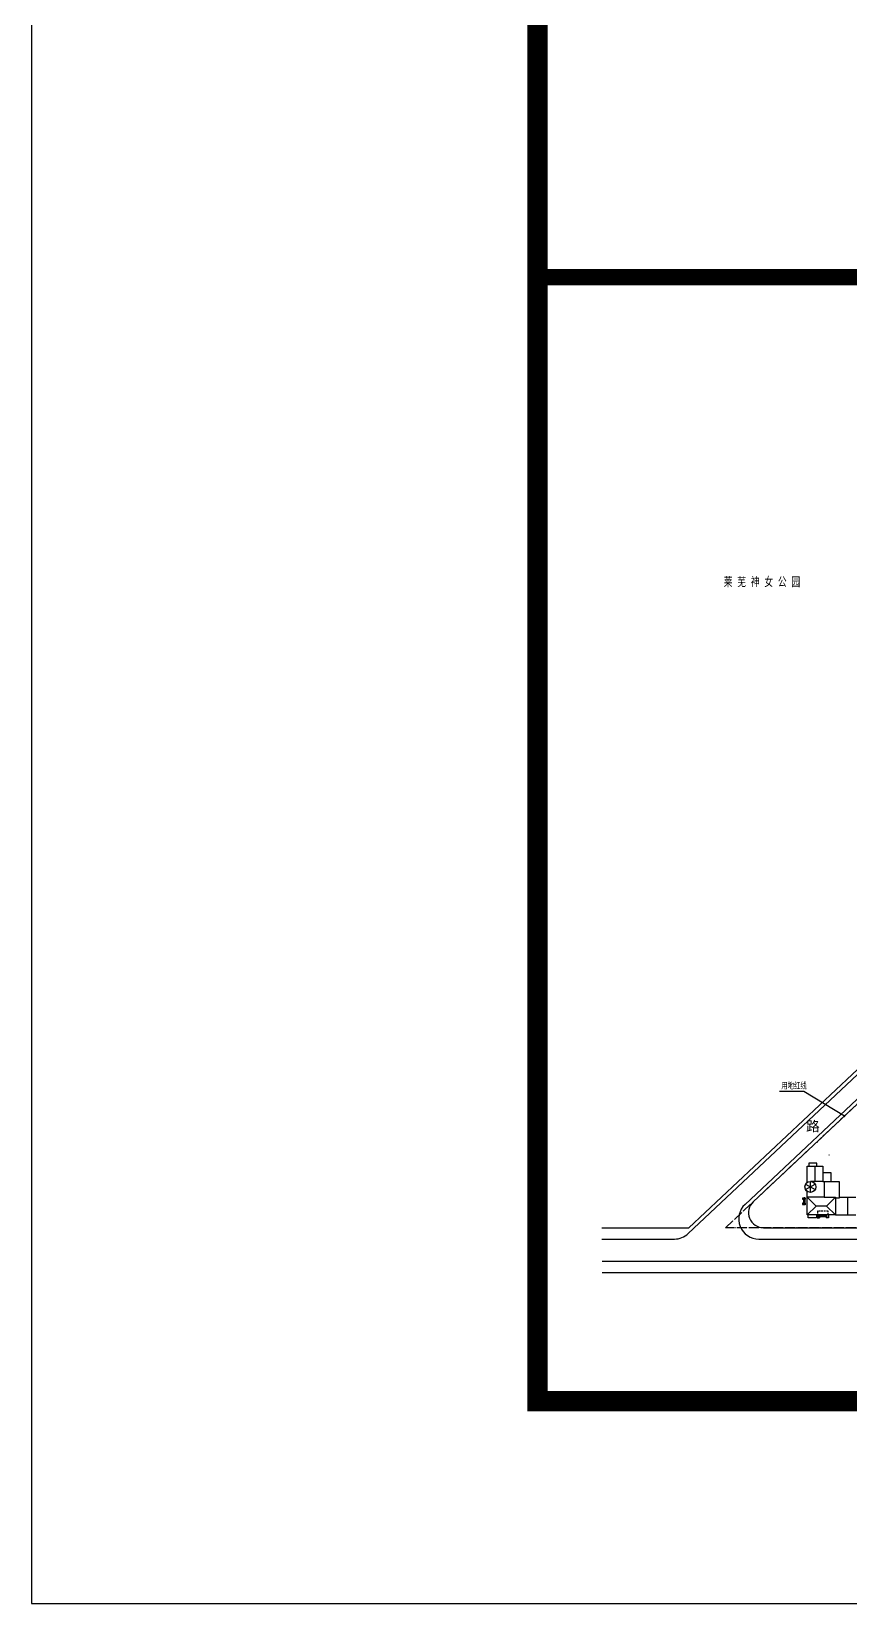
# Model space of a CAD drawing. Extents: x -34815 to 81416, y -425322 to 67478.
# Drawn here: x -2684 to 1363, y -56322 to -48553 of the extents above; entities that cross this region are included whole.
import ezdxf

# ---------------------------------------------------------------- set-up
doc = ezdxf.new("R2010")
doc.units = 0
doc.header["$LTSCALE"] = 1000
doc.header["$MEASUREMENT"] = 0
doc.linetypes.add('DASH', pattern=[0.35, 0.25, -0.1])
doc.linetypes.add('DOTE', pattern=[2.42, 2, -0.2, 0.02, -0.2])
doc.layers.add('PUB_TITLE', color=7, linetype='Continuous')
doc.layers.add('坯担层', color=7, linetype='Continuous')
doc.layers.add('WALL', color=2, linetype='Continuous', lineweight=25)
doc.styles.add('_TCH_DIM', font='SIMPLEX', dxfattribs={"bigfont": 'GBCBIG'})
doc.styles.get("Standard").update_dxf_attribs({"font": 'gbenor.shx', "bigfont": 'gbcbig.shx'})
doc.styles.add('宋体', font='', dxfattribs={"width": 0.666667})
doc.styles.get('宋体').set_extended_font_data('SimSun')

# ---------------------------------------------------------------- blocks, each defined once
blk = doc.blocks.new('A1100图框')
at = {"layer": 'PUB_TITLE'}
blk.add_lwpolyline([(-2684, 8078), (81416, 8078), (81416, 67478), (-2684, 67478)], close=True, dxfattribs=at)
at = {"layer": 'PUB_TITLE', "const_width": 100}
blk.add_lwpolyline([(-184, 9078), (80416, 9078), (80416, 66478), (-184, 66478)], close=True, dxfattribs=at)
blk = doc.blocks.new('jhjuuoiuo')
at = {"color": 1, "linetype": 'DOTE', "ltscale": 2}
for p, q in [((179160, 261687), (282367, 358774)), ((642529, 261687), (179160, 261687))]:
    blk.add_line(p, q, dxfattribs=at)
at = {"color": 9, "linetype": 'Continuous'}
for p, q in [((280205, 358737), (186885, 271013)), ((282367, 358774), (190174, 272057)), ((164271, 259360), (265568, 354650)), ((164555, 261687), (264540, 355743)), ((210303, 316067), (200571, 316067)), ((226494, 306219), (210303, 316067)), ((215569, 295939), (215794, 295700)), ((220417, 290763), (220312, 290500)), ((129797, 257187), (158789, 257187)), ((129802, 261687), (164555, 261687)), ((192367, 257187), (261360, 257187)), ((194285, 261687), (267360, 261687)), ((289123, 248187), (129880, 248187)), ((289623, 243687), (129880, 243687))]:
    blk.add_line(p, q, dxfattribs=at)
for centre, radius, start, end in [((226494, 306219), 150, 148.689543, 328.689543), ((226494, 306219), 150, 328.689543, 148.689543), ((192367, 265187), 8000, 133.252853, 270.000014), ((194285, 267687), 6000, 133.249999, 269.999999), ((158789, 265187), 8000, 270.000014, 313.249996)]:
    blk.add_arc(centre, radius, start, end, dxfattribs=at)
at = {"layer": 'WALL', "color": 5}
for p, q in [((210510, 271437), (209780, 271437)), ((210320, 271437), (210320, 273037)), ((210590, 271437), (210590, 273037)), ((210860, 271437), (210860, 273037)), ((211660, 273887), (215210, 270337)), ((211660, 266787), (215210, 270337)), ((222960, 273887), (219410, 270337)), ((222960, 266787), (219410, 270337)), ((216560, 266787), (216560, 265677)), ((219260, 266787), (219260, 265677))]:
    blk.add_line(p, q, dxfattribs=at)
for points in [[(218460, 280187), (218460, 273887), (222960, 273887), (222960, 266787), (211660, 266787), (211660, 276212, -0.5070926), (211660, 279761), (211660, 286187), (217860, 286187), (217860, 280187), (218460, 280187)], [(211660, 286187), (217860, 286187), (217860, 280187), (224460, 280187), (224460, 273537), (222960, 273537), (222960, 266787), (211660, 266787), (211660, 276212, -0.5070926), (211660, 279761), (211660, 286187)]]:
    blk.add_lwpolyline(points, format="xyb", dxfattribs=at)
blk.add_lwpolyline([(217860, 286187), (217860, 280187), (224460, 280187), (224460, 273537), (222960, 273537), (222960, 266787), (211660, 266787), (211660, 276212, -0.5070926), (211660, 279761), (211660, 286187)], format="xyb", close=True, dxfattribs=at)
at = {"layer": 'WALL', "color": 5, "flags": 128}
for points in [[(215460, 286187), (215460, 287387), (212260, 287387), (212260, 286187)], [(214760, 286187), (214760, 280187)], [(221260, 280187), (221260, 283587), (217860, 283587)], [(211055, 276887), (214866, 279087)], [(211055, 279087), (214866, 276887)], [(217860, 280187), (212960, 280187)], [(212960, 275787), (212960, 280187)], [(210910, 273537), (210910, 273587), (210510, 273587), (210510, 273037), (210910, 273037), (210910, 273337)], [(210910, 273537), (210910, 273037), (210510, 273037), (210510, 273537)], [(210910, 270937), (210910, 270887), (210510, 270887), (210510, 271437), (210910, 271437), (210910, 271137)], [(218460, 273887), (211660, 273887)], [(219410, 270337), (215210, 270337)], [(215319, 266787), (215319, 265587), (212119, 265587), (212119, 266787)]]:
    blk.add_lwpolyline(points, dxfattribs=at)
at = {"layer": 'WALL', "color": 5}
for points in [[(210160, 273537), (209780, 273537), (209780, 273037), (210510, 273037), (210510, 273537)], [(210160, 271437), (209780, 271437), (209780, 270937), (210510, 270937), (210510, 271437)]]:
    blk.add_lwpolyline(points, close=True, dxfattribs=at)
for points in [[(224460, 273887), (231060, 273887)], [(227760, 273887), (227760, 266787)], [(215610, 266787), (215610, 265677), (216560, 265677)], [(215760, 266787), (215760, 265827), (216410, 265827), (216410, 266787)], [(216560, 266787), (216560, 266487), (219260, 266487), (219260, 266787)], [(216560, 266217), (219260, 266217)], [(220210, 266787), (220210, 265677), (219260, 265677)], [(220060, 266787), (220060, 265827), (219410, 265827), (219410, 266787)], [(222960, 266787), (231060, 266787)]]:
    blk.add_lwpolyline(points, dxfattribs=at)
at = {"layer": 'WALL', "color": 5, "linetype": 'DASH', "ltscale": 3}
blk.add_lwpolyline([(220060, 266787), (220060, 268287), (215760, 268287), (215760, 266787)], dxfattribs=at)
at = {"layer": 'WALL', "color": 5}
blk.add_circle((212960, 277987), 2200, dxfattribs=at)
at = {"color": 9, "linetype": 'Continuous'}
blk.add_text('莱 芜 神 女 公 园', height=3500, rotation=359.999999, dxfattribs=at).set_placement((178394, 517100))
at = {"color": 9, "linetype": 'Continuous', "style": '_TCH_DIM'}
blk.add_text('用地红线', height=2531.9, dxfattribs=at).set_placement((201359, 316854))
at = {"color": 9, "linetype": 'Continuous', "style": '宋体'}
blk.add_text('路', height=3987, rotation=0.241645, dxfattribs=at).set_placement((211253, 300170))
blk = doc.blocks.new('区位图')
at = {"const_width": 100}
blk.add_lwpolyline([(170512.7, -169274.9), (170512.7, -162331.9), (160612.7, -162331.9)], dxfattribs=at)
at = {"xscale": 0.01549518806859851, "yscale": 0.01549518806859851, "zscale": 0.01549518806859851}
blk.add_blockref('jhjuuoiuo', (158999.1, -172258.5), dxfattribs=at)

msp = doc.modelspace()

# ---------------------------------------------------------------- block references
msp.add_blockref('A1100图框', (0, -64400))
at = {"layer": '坯担层', "xscale": 0.7999999999883585, "yscale": 0.7999999999883585, "zscale": 0.7999999999883585}
msp.add_blockref('区位图', (-128674.1, 80097.9), dxfattribs=at)

doc.saveas('drawing.dxf')
